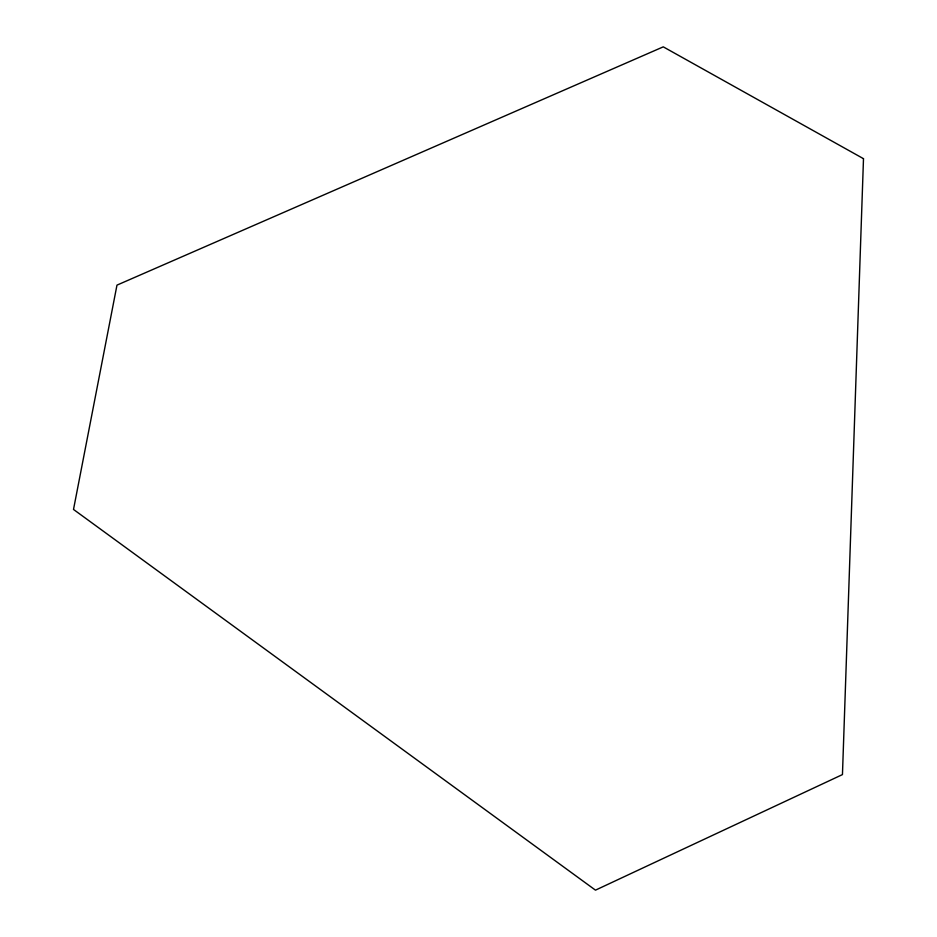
<?xml version="1.0" encoding="UTF-8"?>
<svg xmlns="http://www.w3.org/2000/svg" width="937" height="937" viewBox="0 0 937 937"><rect width="100%" height="100%" fill="white"/><g stroke="black" fill="none" stroke-linecap="round" stroke-linejoin="round"><path stroke-width="1.41" d="M863.492 158.681L842.457 774.583L595.475 890.15L73.508 509.447L116.973 285.129L663.267 46.85L863.492 158.681"/></g></svg>
